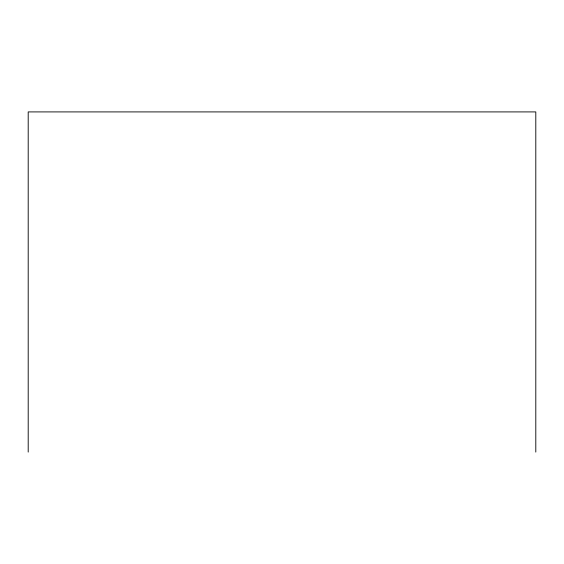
<?xml version="1.0" encoding="UTF-8"?>
<svg xmlns="http://www.w3.org/2000/svg" width="564" height="564" viewBox="0 0 564 564"><rect width="100%" height="100%" fill="white"/><g stroke="black" fill="none" stroke-linecap="round" stroke-linejoin="round"><path stroke-width="0.85" d="M535.8 452.088L535.8 111.912L28.2 111.912L28.2 452.088"/></g></svg>
